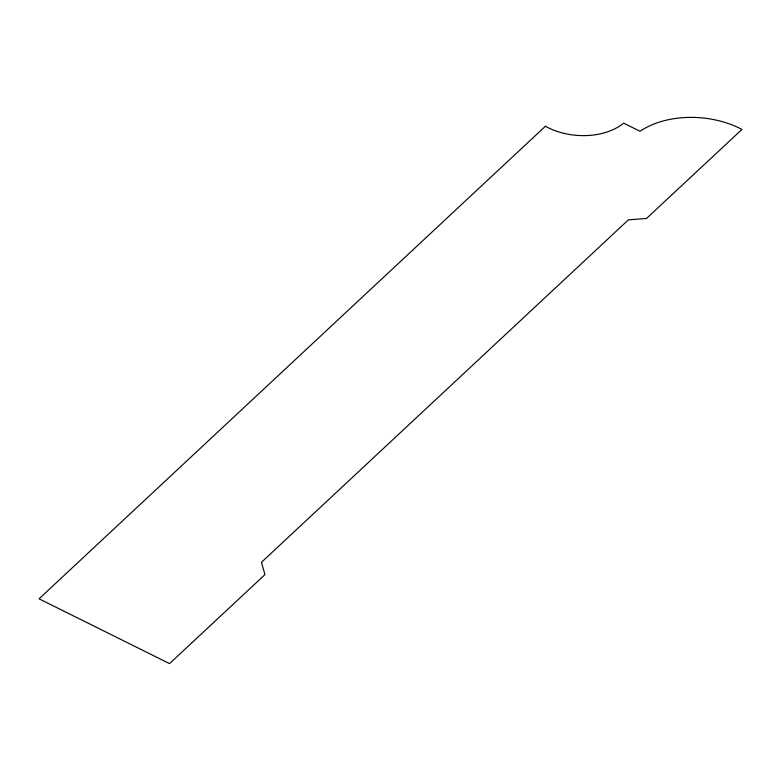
<?xml version="1.0" encoding="UTF-8"?>
<svg xmlns="http://www.w3.org/2000/svg" width="781" height="781" viewBox="0 0 781 781"><rect width="100%" height="100%" fill="white"/><g stroke="black" fill="none" stroke-linecap="round" stroke-linejoin="round"><path stroke-width="1.17" d="M545.382 126.258L39.05 598.822L169.575 663.616L264.974 574.582L261.43 562.33L628.344 219.891L646.551 218.446L741.95 129.412A77.29 51.009 5 0 0 640 131.257L623.677 123.154A55.978 36.951 5 0 1 545.382 126.258"/></g></svg>
